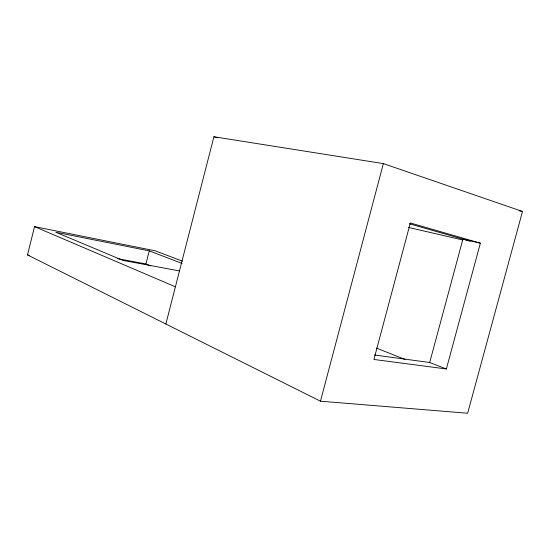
<?xml version="1.0" encoding="UTF-8"?>
<svg xmlns="http://www.w3.org/2000/svg" width="550" height="550" viewBox="0 0 550 550"><rect width="100%" height="100%" fill="white"/><g stroke="black" fill="none" stroke-linecap="round" stroke-linejoin="round"><path stroke-width="0.82" d="M165.859 323.998L213.916 136.757L383.371 163.604L522.5 211.461L467.651 413.243L320.464 401.191L27.5 254.911L34.554 226.641L155.121 250.807L182.339 261.106M150.659 265.904L145.929 263.979L149.27 250.883L55.825 232.251L122.822 260.363L179.245 270.909M320.464 401.191L383.371 163.604M374.413 354.984L429.688 362.505L462.921 239.133L480.37 243.162L446.366 368.967L373.918 359.466L410.328 222.97L480.37 243.162M27.5 254.911L29.184 255.207M519.131 210.836L522.5 211.461M117.246 258.596L145.929 263.979M408.629 227.452L462.749 239.999M409.406 223.768L470.339 241.264M213.916 136.757L217.167 137.782M149.27 250.883L182.139 263.457M429.688 362.505L446.366 368.967M376.413 348.088L405.041 359.418M34.554 226.641L175.402 286.804"/></g></svg>
